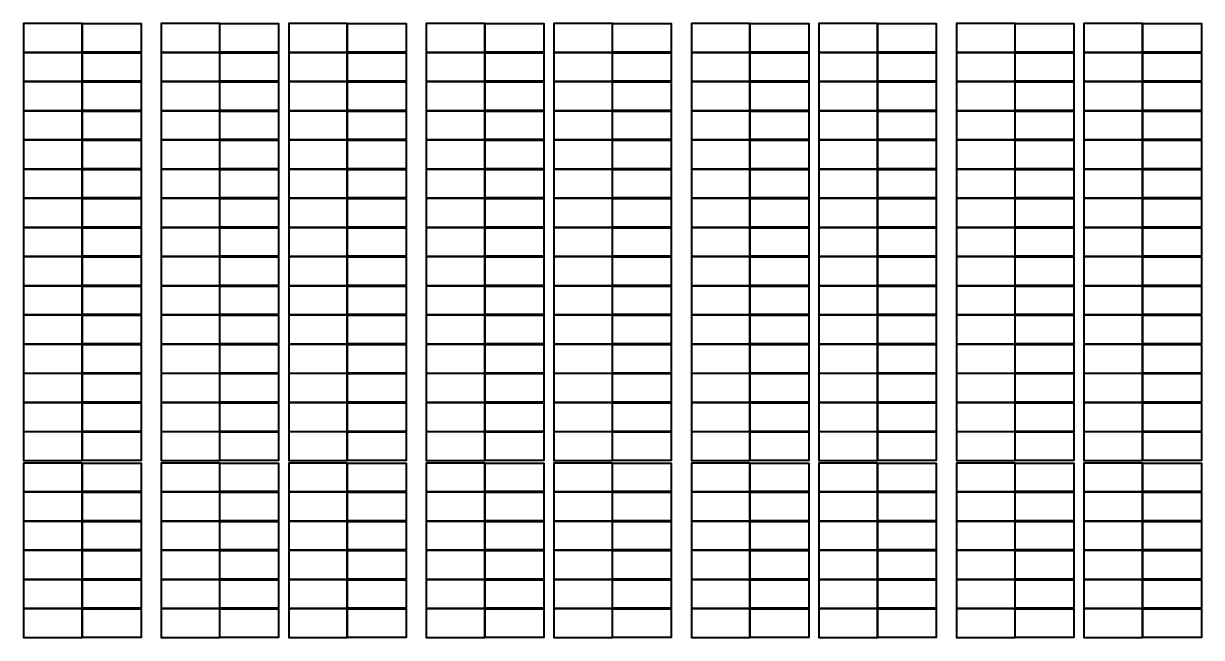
# Model space of a CAD drawing. Header units: millimetres. Extents: x 401 to 240919, y 345 to 287233.
# Drawn here: x 401 to 47221, y 119380 to 143769 of the extents above; entities that cross this region are included whole.
import ezdxf

# ---------------------------------------------------------------- set-up
doc = ezdxf.new("R2010")
doc.units = ezdxf.units.MM
doc.layers.add('SOL-PV MODULES', color=5, linetype='Continuous', lineweight=40)

msp = doc.modelspace()

# ---------------------------------------------------------------- linework, layer by layer
at = {"layer": 'SOL-PV MODULES'}
for points in [[(2731, 143769), (401, 143769), (401, 142635), (2731, 142635)], [(2741, 143769), (5071, 143769), (5071, 142635), (2741, 142635)], [(8199, 143769), (5870, 143769), (5870, 142635), (8199, 142635)], [(8209, 143769), (10539, 143769), (10539, 142635), (8209, 142635)], [(13268, 143769), (10939, 143769), (10939, 142635), (13268, 142635)], [(13278, 143769), (15608, 143769), (15608, 142635), (13278, 142635)], [(18737, 143769), (16407, 143769), (16407, 142635), (18737, 142635)], [(18747, 143769), (21077, 143769), (21077, 142635), (18747, 142635)], [(23806, 143769), (21476, 143769), (21476, 142635), (23806, 142635)], [(23816, 143769), (26146, 143769), (26146, 142635), (23816, 142635)], [(29275, 143769), (26945, 143769), (26945, 142635), (29275, 142635)], [(29284, 143769), (31614, 143769), (31614, 142635), (29284, 142635)], [(34344, 143769), (32014, 143769), (32014, 142635), (34344, 142635)], [(34354, 143769), (36683, 143769), (36683, 142635), (34354, 142635)], [(39812, 143769), (37482, 143769), (37482, 142635), (39812, 142635)], [(39822, 143769), (42152, 143769), (42152, 142635), (39822, 142635)], [(44881, 143769), (42551, 143769), (42551, 142635), (44881, 142635)], [(44891, 143769), (47221, 143769), (47221, 142635), (44891, 142635)], [(2731, 142610), (401, 142610), (401, 141476), (2731, 141476)], [(2741, 142610), (5071, 142610), (5071, 141476), (2741, 141476)], [(8199, 142610), (5870, 142610), (5870, 141476), (8199, 141476)], [(8209, 142610), (10539, 142610), (10539, 141476), (8209, 141476)], [(13268, 142610), (10939, 142610), (10939, 141476), (13268, 141476)], [(13278, 142610), (15608, 142610), (15608, 141476), (13278, 141476)], [(18737, 142610), (16407, 142610), (16407, 141476), (18737, 141476)], [(18747, 142610), (21077, 142610), (21077, 141476), (18747, 141476)], [(23806, 142610), (21476, 142610), (21476, 141476), (23806, 141476)], [(23816, 142610), (26146, 142610), (26146, 141476), (23816, 141476)], [(29275, 142610), (26945, 142610), (26945, 141476), (29275, 141476)], [(29284, 142610), (31614, 142610), (31614, 141476), (29284, 141476)], [(34344, 142610), (32014, 142610), (32014, 141476), (34344, 141476)], [(34354, 142610), (36683, 142610), (36683, 141476), (34354, 141476)], [(39812, 142610), (37482, 142610), (37482, 141476), (39812, 141476)], [(39822, 142610), (42152, 142610), (42152, 141476), (39822, 141476)], [(44881, 142610), (42551, 142610), (42551, 141476), (44881, 141476)], [(44891, 142610), (47221, 142610), (47221, 141476), (44891, 141476)], [(2731, 141451), (401, 141451), (401, 140317), (2731, 140317)], [(2741, 141451), (5071, 141451), (5071, 140317), (2741, 140317)], [(8199, 141451), (5870, 141451), (5870, 140317), (8199, 140317)], [(8209, 141451), (10539, 141451), (10539, 140317), (8209, 140317)], [(13268, 141451), (10939, 141451), (10939, 140317), (13268, 140317)], [(13278, 141451), (15608, 141451), (15608, 140317), (13278, 140317)], [(18737, 141451), (16407, 141451), (16407, 140317), (18737, 140317)], [(18747, 141451), (21077, 141451), (21077, 140317), (18747, 140317)], [(23806, 141451), (21476, 141451), (21476, 140317), (23806, 140317)], [(23816, 141451), (26146, 141451), (26146, 140317), (23816, 140317)], [(29275, 141451), (26945, 141451), (26945, 140317), (29275, 140317)], [(29284, 141451), (31614, 141451), (31614, 140317), (29284, 140317)], [(34344, 141451), (32014, 141451), (32014, 140317), (34344, 140317)], [(34354, 141451), (36683, 141451), (36683, 140317), (34354, 140317)], [(39812, 141451), (37482, 141451), (37482, 140317), (39812, 140317)], [(39822, 141451), (42152, 141451), (42152, 140317), (39822, 140317)], [(44881, 141451), (42551, 141451), (42551, 140317), (44881, 140317)], [(44891, 141451), (47221, 141451), (47221, 140317), (44891, 140317)], [(2731, 140292), (401, 140292), (401, 139158), (2731, 139158)], [(2741, 140292), (5071, 140292), (5071, 139158), (2741, 139158)], [(8199, 140292), (5870, 140292), (5870, 139158), (8199, 139158)], [(8209, 140292), (10539, 140292), (10539, 139158), (8209, 139158)], [(13268, 140292), (10939, 140292), (10939, 139158), (13268, 139158)], [(13278, 140292), (15608, 140292), (15608, 139158), (13278, 139158)], [(18737, 140292), (16407, 140292), (16407, 139158), (18737, 139158)], [(18747, 140292), (21077, 140292), (21077, 139158), (18747, 139158)], [(23806, 140292), (21476, 140292), (21476, 139158), (23806, 139158)], [(23816, 140292), (26146, 140292), (26146, 139158), (23816, 139158)], [(29275, 140292), (26945, 140292), (26945, 139158), (29275, 139158)], [(29284, 140292), (31614, 140292), (31614, 139158), (29284, 139158)], [(34344, 140292), (32014, 140292), (32014, 139158), (34344, 139158)], [(34354, 140292), (36683, 140292), (36683, 139158), (34354, 139158)], [(39812, 140292), (37482, 140292), (37482, 139158), (39812, 139158)], [(39822, 140292), (42152, 140292), (42152, 139158), (39822, 139158)], [(44881, 140292), (42551, 140292), (42551, 139158), (44881, 139158)], [(44891, 140292), (47221, 140292), (47221, 139158), (44891, 139158)], [(2731, 139133), (401, 139133), (401, 137999), (2731, 137999)], [(2741, 139133), (5071, 139133), (5071, 137999), (2741, 137999)], [(8199, 139133), (5870, 139133), (5870, 137999), (8199, 137999)], [(8209, 139133), (10539, 139133), (10539, 137999), (8209, 137999)], [(13268, 139133), (10939, 139133), (10939, 137999), (13268, 137999)], [(13278, 139133), (15608, 139133), (15608, 137999), (13278, 137999)], [(18737, 139133), (16407, 139133), (16407, 137999), (18737, 137999)], [(18747, 139133), (21077, 139133), (21077, 137999), (18747, 137999)], [(23806, 139133), (21476, 139133), (21476, 137999), (23806, 137999)], [(23816, 139133), (26146, 139133), (26146, 137999), (23816, 137999)], [(29275, 139133), (26945, 139133), (26945, 137999), (29275, 137999)], [(29284, 139133), (31614, 139133), (31614, 137999), (29284, 137999)], [(34344, 139133), (32014, 139133), (32014, 137999), (34344, 137999)], [(34354, 139133), (36683, 139133), (36683, 137999), (34354, 137999)], [(39812, 139133), (37482, 139133), (37482, 137999), (39812, 137999)], [(39822, 139133), (42152, 139133), (42152, 137999), (39822, 137999)], [(44881, 139133), (42551, 139133), (42551, 137999), (44881, 137999)], [(44891, 139133), (47221, 139133), (47221, 137999), (44891, 137999)], [(2731, 137974), (401, 137974), (401, 136840), (2731, 136840)], [(2741, 137974), (5071, 137974), (5071, 136840), (2741, 136840)], [(8199, 137974), (5870, 137974), (5870, 136840), (8199, 136840)], [(8209, 137974), (10539, 137974), (10539, 136840), (8209, 136840)], [(13268, 137974), (10939, 137974), (10939, 136840), (13268, 136840)], [(13278, 137974), (15608, 137974), (15608, 136840), (13278, 136840)], [(18737, 137974), (16407, 137974), (16407, 136840), (18737, 136840)], [(18747, 137974), (21077, 137974), (21077, 136840), (18747, 136840)], [(23806, 137974), (21476, 137974), (21476, 136840), (23806, 136840)], [(23816, 137974), (26146, 137974), (26146, 136840), (23816, 136840)], [(29275, 137974), (26945, 137974), (26945, 136840), (29275, 136840)], [(29284, 137974), (31614, 137974), (31614, 136840), (29284, 136840)], [(34344, 137974), (32014, 137974), (32014, 136840), (34344, 136840)], [(34354, 137974), (36683, 137974), (36683, 136840), (34354, 136840)], [(39812, 137974), (37482, 137974), (37482, 136840), (39812, 136840)], [(39822, 137974), (42152, 137974), (42152, 136840), (39822, 136840)], [(44881, 137974), (42551, 137974), (42551, 136840), (44881, 136840)], [(44891, 137974), (47221, 137974), (47221, 136840), (44891, 136840)], [(2731, 136815), (401, 136815), (401, 135681), (2731, 135681)], [(2741, 136815), (5071, 136815), (5071, 135681), (2741, 135681)], [(8199, 136815), (5870, 136815), (5870, 135681), (8199, 135681)], [(8209, 136815), (10539, 136815), (10539, 135681), (8209, 135681)], [(13268, 136815), (10939, 136815), (10939, 135681), (13268, 135681)], [(13278, 136815), (15608, 136815), (15608, 135681), (13278, 135681)], [(18737, 136815), (16407, 136815), (16407, 135681), (18737, 135681)], [(18747, 136815), (21077, 136815), (21077, 135681), (18747, 135681)], [(23806, 136815), (21476, 136815), (21476, 135681), (23806, 135681)], [(23816, 136815), (26146, 136815), (26146, 135681), (23816, 135681)], [(29275, 136815), (26945, 136815), (26945, 135681), (29275, 135681)], [(29284, 136815), (31614, 136815), (31614, 135681), (29284, 135681)], [(34344, 136815), (32014, 136815), (32014, 135681), (34344, 135681)], [(34354, 136815), (36683, 136815), (36683, 135681), (34354, 135681)], [(39812, 136815), (37482, 136815), (37482, 135681), (39812, 135681)], [(39822, 136815), (42152, 136815), (42152, 135681), (39822, 135681)], [(44881, 136815), (42551, 136815), (42551, 135681), (44881, 135681)], [(44891, 136815), (47221, 136815), (47221, 135681), (44891, 135681)], [(2731, 135656), (401, 135656), (401, 134522), (2731, 134522)], [(2741, 135656), (5071, 135656), (5071, 134522), (2741, 134522)], [(8199, 135656), (5870, 135656), (5870, 134522), (8199, 134522)], [(8209, 135656), (10539, 135656), (10539, 134522), (8209, 134522)], [(13268, 135656), (10939, 135656), (10939, 134522), (13268, 134522)], [(13278, 135656), (15608, 135656), (15608, 134522), (13278, 134522)], [(18737, 135656), (16407, 135656), (16407, 134522), (18737, 134522)], [(18747, 135656), (21077, 135656), (21077, 134522), (18747, 134522)], [(23806, 135656), (21476, 135656), (21476, 134522), (23806, 134522)], [(23816, 135656), (26146, 135656), (26146, 134522), (23816, 134522)], [(29275, 135656), (26945, 135656), (26945, 134522), (29275, 134522)], [(29284, 135656), (31614, 135656), (31614, 134522), (29284, 134522)], [(34344, 135656), (32014, 135656), (32014, 134522), (34344, 134522)], [(34354, 135656), (36683, 135656), (36683, 134522), (34354, 134522)], [(39812, 135656), (37482, 135656), (37482, 134522), (39812, 134522)], [(39822, 135656), (42152, 135656), (42152, 134522), (39822, 134522)], [(44881, 135656), (42551, 135656), (42551, 134522), (44881, 134522)], [(44891, 135656), (47221, 135656), (47221, 134522), (44891, 134522)], [(2731, 134497), (401, 134497), (401, 133363), (2731, 133363)], [(2741, 134497), (5071, 134497), (5071, 133363), (2741, 133363)], [(8199, 134497), (5870, 134497), (5870, 133363), (8199, 133363)], [(8209, 134497), (10539, 134497), (10539, 133363), (8209, 133363)], [(13268, 134497), (10939, 134497), (10939, 133363), (13268, 133363)], [(13278, 134497), (15608, 134497), (15608, 133363), (13278, 133363)], [(18737, 134497), (16407, 134497), (16407, 133363), (18737, 133363)], [(18747, 134497), (21077, 134497), (21077, 133363), (18747, 133363)], [(23806, 134497), (21476, 134497), (21476, 133363), (23806, 133363)], [(23816, 134497), (26146, 134497), (26146, 133363), (23816, 133363)], [(29275, 134497), (26945, 134497), (26945, 133363), (29275, 133363)], [(29284, 134497), (31614, 134497), (31614, 133363), (29284, 133363)], [(34344, 134497), (32014, 134497), (32014, 133363), (34344, 133363)], [(34354, 134497), (36683, 134497), (36683, 133363), (34354, 133363)], [(39812, 134497), (37482, 134497), (37482, 133363), (39812, 133363)], [(39822, 134497), (42152, 134497), (42152, 133363), (39822, 133363)], [(44881, 134497), (42551, 134497), (42551, 133363), (44881, 133363)], [(44891, 134497), (47221, 134497), (47221, 133363), (44891, 133363)], [(2731, 133338), (401, 133338), (401, 132204), (2731, 132204)], [(2741, 133338), (5071, 133338), (5071, 132204), (2741, 132204)], [(8199, 133338), (5870, 133338), (5870, 132204), (8199, 132204)], [(8209, 133338), (10539, 133338), (10539, 132204), (8209, 132204)], [(13268, 133338), (10939, 133338), (10939, 132204), (13268, 132204)], [(13278, 133338), (15608, 133338), (15608, 132204), (13278, 132204)], [(18737, 133338), (16407, 133338), (16407, 132204), (18737, 132204)], [(18747, 133338), (21077, 133338), (21077, 132204), (18747, 132204)], [(23806, 133338), (21476, 133338), (21476, 132204), (23806, 132204)], [(23816, 133338), (26146, 133338), (26146, 132204), (23816, 132204)], [(29275, 133338), (26945, 133338), (26945, 132204), (29275, 132204)], [(29284, 133338), (31614, 133338), (31614, 132204), (29284, 132204)], [(34344, 133338), (32014, 133338), (32014, 132204), (34344, 132204)], [(34354, 133338), (36683, 133338), (36683, 132204), (34354, 132204)], [(39812, 133338), (37482, 133338), (37482, 132204), (39812, 132204)], [(39822, 133338), (42152, 133338), (42152, 132204), (39822, 132204)], [(44881, 133338), (42551, 133338), (42551, 132204), (44881, 132204)], [(44891, 133338), (47221, 133338), (47221, 132204), (44891, 132204)], [(2731, 132179), (401, 132179), (401, 131045), (2731, 131045)], [(2741, 132179), (5071, 132179), (5071, 131045), (2741, 131045)], [(8199, 132179), (5870, 132179), (5870, 131045), (8199, 131045)], [(8209, 132179), (10539, 132179), (10539, 131045), (8209, 131045)], [(13268, 132179), (10939, 132179), (10939, 131045), (13268, 131045)], [(13278, 132179), (15608, 132179), (15608, 131045), (13278, 131045)], [(18737, 132179), (16407, 132179), (16407, 131045), (18737, 131045)], [(18747, 132179), (21077, 132179), (21077, 131045), (18747, 131045)], [(23806, 132179), (21476, 132179), (21476, 131045), (23806, 131045)], [(23816, 132179), (26146, 132179), (26146, 131045), (23816, 131045)], [(29275, 132179), (26945, 132179), (26945, 131045), (29275, 131045)], [(29284, 132179), (31614, 132179), (31614, 131045), (29284, 131045)], [(34344, 132179), (32014, 132179), (32014, 131045), (34344, 131045)], [(34354, 132179), (36683, 132179), (36683, 131045), (34354, 131045)], [(39812, 132179), (37482, 132179), (37482, 131045), (39812, 131045)], [(39822, 132179), (42152, 132179), (42152, 131045), (39822, 131045)], [(44881, 132179), (42551, 132179), (42551, 131045), (44881, 131045)], [(44891, 132179), (47221, 132179), (47221, 131045), (44891, 131045)], [(2731, 131020), (401, 131020), (401, 129886), (2731, 129886)], [(2741, 131020), (5071, 131020), (5071, 129886), (2741, 129886)], [(8199, 131020), (5870, 131020), (5870, 129886), (8199, 129886)], [(8209, 131020), (10539, 131020), (10539, 129886), (8209, 129886)], [(13268, 131020), (10939, 131020), (10939, 129886), (13268, 129886)], [(13278, 131020), (15608, 131020), (15608, 129886), (13278, 129886)], [(18737, 131020), (16407, 131020), (16407, 129886), (18737, 129886)], [(18747, 131020), (21077, 131020), (21077, 129886), (18747, 129886)], [(23806, 131020), (21476, 131020), (21476, 129886), (23806, 129886)], [(23816, 131020), (26146, 131020), (26146, 129886), (23816, 129886)], [(29275, 131020), (26945, 131020), (26945, 129886), (29275, 129886)], [(29284, 131020), (31614, 131020), (31614, 129886), (29284, 129886)], [(34344, 131020), (32014, 131020), (32014, 129886), (34344, 129886)], [(34354, 131020), (36683, 131020), (36683, 129886), (34354, 129886)], [(39812, 131020), (37482, 131020), (37482, 129886), (39812, 129886)], [(39822, 131020), (42152, 131020), (42152, 129886), (39822, 129886)], [(44881, 131020), (42551, 131020), (42551, 129886), (44881, 129886)], [(44891, 131020), (47221, 131020), (47221, 129886), (44891, 129886)], [(2731, 129861), (401, 129861), (401, 128727), (2731, 128727)], [(2741, 129861), (5071, 129861), (5071, 128727), (2741, 128727)], [(8199, 129861), (5870, 129861), (5870, 128727), (8199, 128727)], [(8209, 129861), (10539, 129861), (10539, 128727), (8209, 128727)], [(13268, 129861), (10939, 129861), (10939, 128727), (13268, 128727)], [(13278, 129861), (15608, 129861), (15608, 128727), (13278, 128727)], [(18737, 129861), (16407, 129861), (16407, 128727), (18737, 128727)], [(18747, 129861), (21077, 129861), (21077, 128727), (18747, 128727)], [(23806, 129861), (21476, 129861), (21476, 128727), (23806, 128727)], [(23816, 129861), (26146, 129861), (26146, 128727), (23816, 128727)], [(29275, 129861), (26945, 129861), (26945, 128727), (29275, 128727)], [(29284, 129861), (31614, 129861), (31614, 128727), (29284, 128727)], [(34344, 129861), (32014, 129861), (32014, 128727), (34344, 128727)], [(34354, 129861), (36683, 129861), (36683, 128727), (34354, 128727)], [(39812, 129861), (37482, 129861), (37482, 128727), (39812, 128727)], [(39822, 129861), (42152, 129861), (42152, 128727), (39822, 128727)], [(44881, 129861), (42551, 129861), (42551, 128727), (44881, 128727)], [(44891, 129861), (47221, 129861), (47221, 128727), (44891, 128727)], [(2731, 128702), (401, 128702), (401, 127568), (2731, 127568)], [(2741, 128702), (5071, 128702), (5071, 127568), (2741, 127568)], [(8199, 128702), (5870, 128702), (5870, 127568), (8199, 127568)], [(8209, 128702), (10539, 128702), (10539, 127568), (8209, 127568)], [(13268, 128702), (10939, 128702), (10939, 127568), (13268, 127568)], [(13278, 128702), (15608, 128702), (15608, 127568), (13278, 127568)], [(18737, 128702), (16407, 128702), (16407, 127568), (18737, 127568)], [(18747, 128702), (21077, 128702), (21077, 127568), (18747, 127568)], [(23806, 128702), (21476, 128702), (21476, 127568), (23806, 127568)], [(23816, 128702), (26146, 128702), (26146, 127568), (23816, 127568)], [(29275, 128702), (26945, 128702), (26945, 127568), (29275, 127568)], [(29284, 128702), (31614, 128702), (31614, 127568), (29284, 127568)], [(34344, 128702), (32014, 128702), (32014, 127568), (34344, 127568)], [(34354, 128702), (36683, 128702), (36683, 127568), (34354, 127568)], [(39812, 128702), (37482, 128702), (37482, 127568), (39812, 127568)], [(39822, 128702), (42152, 128702), (42152, 127568), (39822, 127568)], [(44881, 128702), (42551, 128702), (42551, 127568), (44881, 127568)], [(44891, 128702), (47221, 128702), (47221, 127568), (44891, 127568)], [(2731, 127543), (401, 127543), (401, 126409), (2731, 126409)], [(2741, 127543), (5071, 127543), (5071, 126409), (2741, 126409)], [(8199, 127543), (5870, 127543), (5870, 126409), (8199, 126409)], [(8209, 127543), (10539, 127543), (10539, 126409), (8209, 126409)], [(13268, 127543), (10939, 127543), (10939, 126409), (13268, 126409)], [(13278, 127543), (15608, 127543), (15608, 126409), (13278, 126409)], [(18737, 127543), (16407, 127543), (16407, 126409), (18737, 126409)], [(18747, 127543), (21077, 127543), (21077, 126409), (18747, 126409)], [(23806, 127543), (21476, 127543), (21476, 126409), (23806, 126409)], [(23816, 127543), (26146, 127543), (26146, 126409), (23816, 126409)], [(29275, 127543), (26945, 127543), (26945, 126409), (29275, 126409)], [(29284, 127543), (31614, 127543), (31614, 126409), (29284, 126409)], [(34344, 127543), (32014, 127543), (32014, 126409), (34344, 126409)], [(34354, 127543), (36683, 127543), (36683, 126409), (34354, 126409)], [(39812, 127543), (37482, 127543), (37482, 126409), (39812, 126409)], [(39822, 127543), (42152, 127543), (42152, 126409), (39822, 126409)], [(44881, 127543), (42551, 127543), (42551, 126409), (44881, 126409)], [(44891, 127543), (47221, 127543), (47221, 126409), (44891, 126409)], [(2731, 126309), (401, 126309), (401, 125175), (2731, 125175)], [(2741, 126309), (5071, 126309), (5071, 125175), (2741, 125175)], [(8199, 126309), (5870, 126309), (5870, 125175), (8199, 125175)], [(8209, 126309), (10539, 126309), (10539, 125175), (8209, 125175)], [(13268, 126309), (10939, 126309), (10939, 125175), (13268, 125175)], [(13278, 126309), (15608, 126309), (15608, 125175), (13278, 125175)], [(18737, 126309), (16407, 126309), (16407, 125175), (18737, 125175)], [(18747, 126309), (21077, 126309), (21077, 125175), (18747, 125175)], [(23806, 126309), (21476, 126309), (21476, 125175), (23806, 125175)], [(23816, 126309), (26146, 126309), (26146, 125175), (23816, 125175)], [(29275, 126309), (26945, 126309), (26945, 125175), (29275, 125175)], [(29284, 126309), (31614, 126309), (31614, 125175), (29284, 125175)], [(34344, 126309), (32014, 126309), (32014, 125175), (34344, 125175)], [(34354, 126309), (36683, 126309), (36683, 125175), (34354, 125175)], [(39812, 126309), (37482, 126309), (37482, 125175), (39812, 125175)], [(39822, 126309), (42152, 126309), (42152, 125175), (39822, 125175)], [(44881, 126309), (42551, 126309), (42551, 125175), (44881, 125175)], [(44891, 126309), (47221, 126309), (47221, 125175), (44891, 125175)], [(2731, 125150), (401, 125150), (401, 124016), (2731, 124016)], [(2741, 125150), (5071, 125150), (5071, 124016), (2741, 124016)], [(8199, 125150), (5870, 125150), (5870, 124016), (8199, 124016)], [(8209, 125150), (10539, 125150), (10539, 124016), (8209, 124016)], [(13268, 125150), (10939, 125150), (10939, 124016), (13268, 124016)], [(13278, 125150), (15608, 125150), (15608, 124016), (13278, 124016)], [(18737, 125150), (16407, 125150), (16407, 124016), (18737, 124016)], [(18747, 125150), (21077, 125150), (21077, 124016), (18747, 124016)], [(23806, 125150), (21476, 125150), (21476, 124016), (23806, 124016)], [(23816, 125150), (26146, 125150), (26146, 124016), (23816, 124016)], [(29275, 125150), (26945, 125150), (26945, 124016), (29275, 124016)], [(29284, 125150), (31614, 125150), (31614, 124016), (29284, 124016)], [(34344, 125150), (32014, 125150), (32014, 124016), (34344, 124016)], [(34354, 125150), (36683, 125150), (36683, 124016), (34354, 124016)], [(39812, 125150), (37482, 125150), (37482, 124016), (39812, 124016)], [(39822, 125150), (42152, 125150), (42152, 124016), (39822, 124016)], [(44881, 125150), (42551, 125150), (42551, 124016), (44881, 124016)], [(44891, 125150), (47221, 125150), (47221, 124016), (44891, 124016)], [(2731, 123991), (401, 123991), (401, 122857), (2731, 122857)], [(2741, 123991), (5071, 123991), (5071, 122857), (2741, 122857)], [(8199, 123991), (5870, 123991), (5870, 122857), (8199, 122857)], [(8209, 123991), (10539, 123991), (10539, 122857), (8209, 122857)], [(13268, 123991), (10939, 123991), (10939, 122857), (13268, 122857)], [(13278, 123991), (15608, 123991), (15608, 122857), (13278, 122857)], [(18737, 123991), (16407, 123991), (16407, 122857), (18737, 122857)], [(18747, 123991), (21077, 123991), (21077, 122857), (18747, 122857)], [(23806, 123991), (21476, 123991), (21476, 122857), (23806, 122857)], [(23816, 123991), (26146, 123991), (26146, 122857), (23816, 122857)], [(29275, 123991), (26945, 123991), (26945, 122857), (29275, 122857)], [(29284, 123991), (31614, 123991), (31614, 122857), (29284, 122857)], [(34344, 123991), (32014, 123991), (32014, 122857), (34344, 122857)], [(34354, 123991), (36683, 123991), (36683, 122857), (34354, 122857)], [(39812, 123991), (37482, 123991), (37482, 122857), (39812, 122857)], [(39822, 123991), (42152, 123991), (42152, 122857), (39822, 122857)], [(44881, 123991), (42551, 123991), (42551, 122857), (44881, 122857)], [(44891, 123991), (47221, 123991), (47221, 122857), (44891, 122857)], [(2731, 122832), (401, 122832), (401, 121698), (2731, 121698)], [(2741, 122832), (5071, 122832), (5071, 121698), (2741, 121698)], [(8199, 122832), (5870, 122832), (5870, 121698), (8199, 121698)], [(8209, 122832), (10539, 122832), (10539, 121698), (8209, 121698)], [(13268, 122832), (10939, 122832), (10939, 121698), (13268, 121698)], [(13278, 122832), (15608, 122832), (15608, 121698), (13278, 121698)], [(18737, 122832), (16407, 122832), (16407, 121698), (18737, 121698)], [(18747, 122832), (21077, 122832), (21077, 121698), (18747, 121698)], [(23806, 122832), (21476, 122832), (21476, 121698), (23806, 121698)], [(23816, 122832), (26146, 122832), (26146, 121698), (23816, 121698)], [(29275, 122832), (26945, 122832), (26945, 121698), (29275, 121698)], [(29284, 122832), (31614, 122832), (31614, 121698), (29284, 121698)], [(34344, 122832), (32014, 122832), (32014, 121698), (34344, 121698)], [(34354, 122832), (36683, 122832), (36683, 121698), (34354, 121698)], [(39812, 122832), (37482, 122832), (37482, 121698), (39812, 121698)], [(39822, 122832), (42152, 122832), (42152, 121698), (39822, 121698)], [(44881, 122832), (42551, 122832), (42551, 121698), (44881, 121698)], [(44891, 122832), (47221, 122832), (47221, 121698), (44891, 121698)], [(2731, 121673), (401, 121673), (401, 120539), (2731, 120539)], [(2741, 121673), (5071, 121673), (5071, 120539), (2741, 120539)], [(8199, 121673), (5870, 121673), (5870, 120539), (8199, 120539)], [(8209, 121673), (10539, 121673), (10539, 120539), (8209, 120539)], [(13268, 121673), (10939, 121673), (10939, 120539), (13268, 120539)], [(13278, 121673), (15608, 121673), (15608, 120539), (13278, 120539)], [(18737, 121673), (16407, 121673), (16407, 120539), (18737, 120539)], [(18747, 121673), (21077, 121673), (21077, 120539), (18747, 120539)], [(23806, 121673), (21476, 121673), (21476, 120539), (23806, 120539)], [(23816, 121673), (26146, 121673), (26146, 120539), (23816, 120539)], [(29275, 121673), (26945, 121673), (26945, 120539), (29275, 120539)], [(29284, 121673), (31614, 121673), (31614, 120539), (29284, 120539)], [(34344, 121673), (32014, 121673), (32014, 120539), (34344, 120539)], [(34354, 121673), (36683, 121673), (36683, 120539), (34354, 120539)], [(39812, 121673), (37482, 121673), (37482, 120539), (39812, 120539)], [(39822, 121673), (42152, 121673), (42152, 120539), (39822, 120539)], [(44881, 121673), (42551, 121673), (42551, 120539), (44881, 120539)], [(44891, 121673), (47221, 121673), (47221, 120539), (44891, 120539)], [(2731, 120514), (401, 120514), (401, 119380), (2731, 119380)], [(2741, 120514), (5071, 120514), (5071, 119380), (2741, 119380)], [(8199, 120514), (5870, 120514), (5870, 119380), (8199, 119380)], [(8209, 120514), (10539, 120514), (10539, 119380), (8209, 119380)], [(13268, 120514), (10939, 120514), (10939, 119380), (13268, 119380)], [(13278, 120514), (15608, 120514), (15608, 119380), (13278, 119380)], [(18737, 120514), (16407, 120514), (16407, 119380), (18737, 119380)], [(18747, 120514), (21077, 120514), (21077, 119380), (18747, 119380)], [(23806, 120514), (21476, 120514), (21476, 119380), (23806, 119380)], [(23816, 120514), (26146, 120514), (26146, 119380), (23816, 119380)], [(29275, 120514), (26945, 120514), (26945, 119380), (29275, 119380)], [(29284, 120514), (31614, 120514), (31614, 119380), (29284, 119380)], [(34344, 120514), (32014, 120514), (32014, 119380), (34344, 119380)], [(34354, 120514), (36683, 120514), (36683, 119380), (34354, 119380)], [(39812, 120514), (37482, 120514), (37482, 119380), (39812, 119380)], [(39822, 120514), (42152, 120514), (42152, 119380), (39822, 119380)], [(44881, 120514), (42551, 120514), (42551, 119380), (44881, 119380)], [(44891, 120514), (47221, 120514), (47221, 119380), (44891, 119380)]]:
    msp.add_lwpolyline(points, close=True, dxfattribs=at)

doc.saveas('drawing.dxf')
